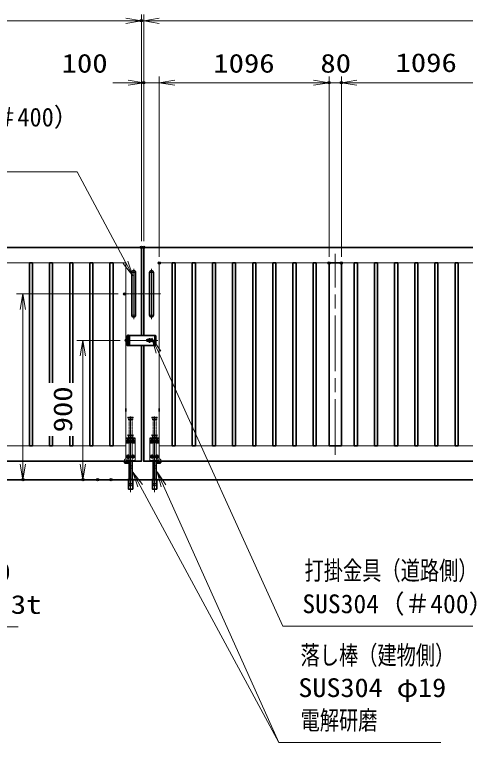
# Model space of a CAD drawing. Units: millimetres at full size. Extents: x -11880 to 11880, y -8400 to 8400.
# Drawn here: x -986 to 1924, y -2457 to 2243 of the extents above; entities that cross this region are included whole.
import ezdxf
from ezdxf.enums import TextEntityAlignment as Align

# ---------------------------------------------------------------- set-up
doc = ezdxf.new("R2010")
doc.units = ezdxf.units.MM
doc.header["$LTSCALE"] = 30
doc.header["$PDMODE"] = 32
doc.header["$PDSIZE"] = 15
for name, pattern in [('DASHED', [7.5, 6, -1.5]), ('USER1', [18, 12, -1.5, 3, -1.5]), ('USER2', [9, 6, -0.75, 1.5, -0.75]), ('USER3', [1.125, 0.75, -0.125, 0.125, -0.125])]:
    doc.linetypes.add(name, pattern=pattern)
for name, color, linetype, lineweight in [('0-1_外形線', 7, 'Continuous', 35), ('0-2_軸線', 200, 'USER1', 15), ('0-3_細線', 2, 'Continuous', 35), ('0-4_寸法線', 4, 'Continuous', 18), ('0-5_0', 7, 'Continuous', 18), ('0-7_隠れ線', 140, 'DASHED', 18), ('0-9_01', 7, 'Continuous', 18), ('0-A_AM_0N', 7, 'Continuous', 50), ('0-B_AM_7N', 6, 'USER2', 18), ('0-C_想像線', 112, 'USER3', 15)]:
    doc.layers.add(name, color=color, linetype=linetype, lineweight=lineweight)
doc.layers.add('0-6_Defpoints', color=7, linetype='Continuous')
doc.styles.add('ＭＳ ゴシック', font='')
doc.styles.get('ＭＳ ゴシック').set_extended_font_data('MS Gothic')

# ---------------------------------------------------------------- blocks, each defined once
blk = doc.blocks.new('_Open')
at = {"layer": '0-5_0', "color": 4}
blk.add_line((-30, 5), (0, 0), dxfattribs=at)
blk.add_lwpolyline([(-30, -5), (0, 0), (-30, 0)], dxfattribs=at)
blk = doc.blocks.new('S251')
at = {"layer": '0-4_寸法線'}
for points in [[(-688681.1, 87080642.6), (-637105.1, 87080642.6), (-627724.4, 87063140.8), (-626307.2, 87060496.7)], [(-628165.1, 87062904.6), (-626307.2, 87060496.7), (-627283.7, 87063377)]]:
    blk.add_lwpolyline(points, dxfattribs=at)
at = {"layer": '0-4_寸法線', "color": 254, "style": 'ＭＳ ゴシック'}
for s, width, p in [('両取手 SUS304（＃400）', 0.95, (-688681.1, 87088343.2)), ('φ25-300L', 1.1, (-689285.9, 87082043.2))]:
    blk.add_text(s, height=3637, dxfattribs=dict(at, width=width)).set_placement(p, align=Align.BOTTOM_LEFT)
blk = doc.blocks.new('S254')
at = {"layer": '0-4_寸法線'}
for points in [[(-648498.9, 86992541.3), (-677466.9, 86992541.3), (-694947.6, 87033110.1), (-696134.7, 87035865.2)], [(-694488.4, 87033308), (-696134.7, 87035865.2), (-695406.8, 87032912.2)]]:
    blk.add_lwpolyline(points, dxfattribs=at)
at = {"layer": '0-4_寸法線', "color": 254, "style": 'ＭＳ ゴシック', "width": 1.2}
for s, p in [('STKMR370', (-673698.9, 87000241.9)), ('80x40x2.3t', (-673698.9, 86993941.9))]:
    blk.add_text(s, height=3637, dxfattribs=at).set_placement(p, align=Align.BOTTOM_LEFT)
blk = doc.blocks.new('S255')
at = {"layer": '0-4_寸法線'}
for points in [[(-566650, 86970123.6), (-598037.2, 86970123.6), (-620391.3, 87019832.1), (-621621.7, 87022568.2)], [(-619935.3, 87020037.2), (-621621.7, 87022568.2), (-620847.3, 87019627)]]:
    blk.add_lwpolyline(points, dxfattribs=at)
at = {"layer": '0-4_寸法線', "color": 254, "style": 'ＭＳ ゴシック'}
for s, width, p in [('落し棒（建物側）', 0.75, (-593837.2, 86984124.2)), ('SUS304 φ19', 1.1, (-594269.2, 86977824.2)), ('電解研磨', 0.75, (-593837.2, 86971524.2))]:
    blk.add_text(s, height=3637, dxfattribs=dict(at, width=width)).set_placement(p, align=Align.BOTTOM_LEFT)
blk = doc.blocks.new('A$C130E4F3B')
at = {"layer": '0-1_外形線'}
for p, q in [((-375, -4125), (-375, 4125)), ((375, 4125), (375, -4125))]:
    blk.add_line(p, q, dxfattribs=at)
for centre, start, end in [((0, 4125), 0, 180), ((0, -4125), 180, 0)]:
    blk.add_arc(centre, 375, start, end, dxfattribs=at)
at = {"layer": '0-2_軸線'}
for p, q in [((0, 4877.9), (0, -4877.9)), ((0, 4125), (-412.5, 4125)), ((0, 4125), (412.5, 4125)), ((0, -4125), (-412.5, -4125)), ((0, -4125), (412.5, -4125))]:
    blk.add_line(p, q, dxfattribs=at)
at = {"layer": '0-2_軸線', "linetype": 'USER2'}
blk.add_line((-1779.7, 0), (1779.7, 0), dxfattribs=at)
blk = doc.blocks.new('U109')
at = {"layer": '0-A_AM_0N'}
blk.add_lwpolyline([(645, 3787.4), (450, 3674.8), (255, 3787.4), (255, 4012.6), (450, 4125.2), (645, 4012.6)], close=True, dxfattribs=at)
blk.add_circle((450, 3900), 195, dxfattribs=at)
blk.add_circle((450, 3900), 195, dxfattribs=at)
at = {"layer": '0-B_AM_7N'}
for p, q in [((697.7, 3900), (202.3, 3900)), ((450, 4147.7), (450, 3652.3))]:
    blk.add_line(p, q, dxfattribs=at)
blk = doc.blocks.new('U110')
at = {"layer": '0-A_AM_0N'}
blk.add_lwpolyline([(-255, 3787.4), (-450, 3674.8), (-645, 3787.4), (-645, 4012.6), (-450, 4125.2), (-255, 4012.6)], close=True, dxfattribs=at)
blk.add_circle((-450, 3900), 195, dxfattribs=at)
blk.add_circle((-450, 3900), 195, dxfattribs=at)
at = {"layer": '0-B_AM_7N'}
for p, q in [((-202.3, 3900), (-697.7, 3900)), ((-450, 4147.7), (-450, 3652.3))]:
    blk.add_line(p, q, dxfattribs=at)
blk = doc.blocks.new('U111')
at = {"layer": '0-A_AM_0N'}
blk.add_lwpolyline([(645, 787.4), (450, 674.8), (255, 787.4), (255, 1012.6), (450, 1125.2), (645, 1012.6)], close=True, dxfattribs=at)
blk.add_circle((450, 900), 195, dxfattribs=at)
blk.add_circle((450, 900), 195, dxfattribs=at)
at = {"layer": '0-B_AM_7N'}
for p, q in [((697.7, 900), (202.3, 900)), ((450, 1147.7), (450, 652.3))]:
    blk.add_line(p, q, dxfattribs=at)
blk = doc.blocks.new('U112')
at = {"layer": '0-A_AM_0N'}
blk.add_lwpolyline([(-255, 787.4), (-450, 674.8), (-645, 787.4), (-645, 1012.6), (-450, 1125.2), (-255, 1012.6)], close=True, dxfattribs=at)
blk.add_circle((-450, 900), 195, dxfattribs=at)
blk.add_circle((-450, 900), 195, dxfattribs=at)
at = {"layer": '0-B_AM_7N'}
for p, q in [((-202.3, 900), (-697.7, 900)), ((-450, 1147.7), (-450, 652.3))]:
    blk.add_line(p, q, dxfattribs=at)
blk = doc.blocks.new('A$C7BA44824')
at = {"layer": '0-1_外形線'}
for p, q in [((-285, 0), (-285, -3540)), ((285, 0), (285, -3540)), ((1185, 0), (1185, -270)), ((1095, -360), (285, -360))]:
    blk.add_line(p, q, dxfattribs=at)
for points in [[(975, 0), (975, -150), (285, -150)], [(408, -3600), (408, -5400), (-408, -5400), (-408, -3600)]]:
    blk.add_lwpolyline(points, dxfattribs=at)
blk.add_lwpolyline([(525, -3540), (-525, -3540), (-525, -3600), (525, -3600)], close=True, dxfattribs=at)
blk.add_arc((1095, -270), 90, 270, 0, dxfattribs=at)
at = {"layer": '0-2_軸線'}
blk.add_line((0, -6032.5), (0, 8659.7), dxfattribs=at)
at = {"layer": '0-7_隠れ線'}
for p, q in [((-900, 4500), (900, 4500)), ((-900, 0), (-900, 4500)), ((900, 4350), (-900, 4350)), ((-495, 5100), (-525, 5070)), ((-525, 4920), (-525, 5070)), ((525, 5070), (-525, 5070)), ((-495, 4890), (-525, 4920)), ((-525, 4920), (525, 4920)), ((-495, 5100), (495, 5100)), ((495, 4890), (-495, 4890)), ((-420, 4650), (-420, 4890)), ((-420, 4650), (-360, 4590)), ((420, 4650), (-420, 4650)), ((360, 4590), (-360, 4590)), ((-285, 4500), (-285, 4590)), ((-285, 4350), (-285, 3570)), ((285, 4590), (285, 4500)), ((285, 4350), (285, 4029.9)), ((420, 4650), (360, 4590)), ((420, 4650), (420, 4890)), ((495, 5100), (525, 5070)), ((525, 4920), (495, 4890)), ((525, 4920), (525, 5070)), ((900, 4500), (900, 360)), ((-900, 3570), (-232.9, 3570)), ((-900, 3480), (-211.7, 3480)), ((-285, 3480), (-285, 150)), ((-119.3, 3626.8), (-232.9, 3570)), ((-79, 3546.3), (-211.7, 3480)), ((-119.3, 3626.8), (-79, 3546.3)), ((119.3, 3626.8), (79, 3546.3)), ((79, 3546.3), (211.7, 3480)), ((232.9, 3570), (119.3, 3626.8)), ((211.7, 3480), (900, 3480)), ((900, 3570), (232.9, 3570)), ((285, 3770.1), (285, 3570)), ((285, 3480), (285, 150)), ((-120, 150), (-900, 150)), ((-120, 0), (-900, 0)), ((-120, 150), (-120, 0)), ((120, 0), (-120, 0)), ((900, 150), (120, 150)), ((120, 150), (120, 0)), ((900, 0), (120, 0)), ((285, 360), (1095, 360)), ((900, 150), (900, 0)), ((1185, 270), (1185, 0)), ((-180, -1380), (-285, -930)), ((285, -930), (-285, -930)), ((180, -1380), (-180, -1380)), ((180, -1380), (285, -930)), ((-378, -5400), (-378, -3600)), ((-375, -3600), (-375, -3540)), ((-285, -4350), (-285, -3540)), ((285, -3540), (285, -4350)), ((375, -3600), (375, -3540)), ((378, -5400), (378, -3600)), ((-180, -4800), (-285, -4350)), ((285, -4350), (-285, -4350)), ((180, -4800), (-180, -4800)), ((180, -4800), (285, -4350))]:
    blk.add_line(p, q, dxfattribs=at)
blk.add_lwpolyline([(285, 150), (975, 150), (975, 0)], dxfattribs=at)
blk.add_arc((1095, 270), 90, 0, 90, dxfattribs=at)
at = {"layer": '0-C_想像線'}
for p, q in [((-495, 8520), (-525, 8490)), ((-525, 8340), (-525, 8490)), ((525, 8490), (-525, 8490)), ((-495, 8520), (495, 8520)), ((495, 8520), (525, 8490)), ((525, 8340), (525, 8490)), ((-495, 8310), (-525, 8340)), ((-525, 8340), (525, 8340)), ((495, 8310), (-495, 8310)), ((-420, 8070), (-420, 8310)), ((-420, 8070), (-360, 8010)), ((420, 8070), (-420, 8070)), ((360, 8010), (-360, 8010)), ((-285, 5100), (-285, 8010)), ((285, 5100), (285, 8010)), ((420, 8070), (360, 8010)), ((420, 8070), (420, 8310)), ((525, 8340), (495, 8310))]:
    blk.add_line(p, q, dxfattribs=at)
at = {"layer": '0-A_AM_0N'}
for name in ['U110', 'U109', 'U112', 'U111']:
    blk.add_blockref(name, (0, 0), dxfattribs=at)
blk = doc.blocks.new('S258')
at = {"layer": '0-4_寸法線'}
for points in [[(-558385.3, 86992665.2), (-597260.5, 86992665.2), (-621363, 87045713.6), (-622604, 87048444.9)], [(-620907.8, 87045920.5), (-622604, 87048444.9), (-621818.2, 87045506.8)]]:
    blk.add_lwpolyline(points, dxfattribs=at)
at = {"layer": '0-4_寸法線', "color": 254, "style": 'ＭＳ ゴシック', "width": 0.75}
blk.add_text('打掛金具（道路側）', height=3637, dxfattribs=at).set_placement((-593060.5, 87000517), align=Align.BOTTOM_LEFT)
at = {"layer": '0-4_寸法線', "color": 254, "style": 'ＭＳ ゴシック'}
blk.add_text('SUS304（＃400）', height=3637, dxfattribs=at).set_placement((-593492.5, 86994065.8), align=Align.BOTTOM_LEFT)
blk = doc.blocks.new('S259')
at = {"layer": '0-4_寸法線'}
for points in [[(-594257.2, 86970123.6), (-598037.2, 86970123.6), (-624882.3, 87019853.8), (-626307.3, 87022493.8)], [(-624442.3, 87020091.3), (-626307.3, 87022493.8), (-625322.3, 87019616.3)]]:
    blk.add_lwpolyline(points, dxfattribs=at)

msp = doc.modelspace()

# ---------------------------------------------------------------- linework, layer by layer
at = {"layer": '0-1_外形線'}
for p, q in [((-163.97, 171.36), (-244.33, 171.36)), ((-163.97, 171.36), (-78.33, 171.36)), ((-162.97, 171.36), (-157.97, 171.36)), ((-122.99, 143.86), (-129.33, 143.86)), ((-128.33, 141.36), (-126.58, 141.36)), ((-128.33, 136.36), (-128.33, 141.36)), ((-126.58, 141.36), (-100.33, 141.36)), ((-99.33, 143.86), (-105.67, 143.86)), ((-100.33, 136.36), (-100.33, 141.36)), ((-74.33, 167.36), (-78.33, 171.36)), ((-74.33, 167.36), (-74.33, 110.36)), ((-247.33, 131.36), (-247.33, 125.61)), ((-78.33, 106.36), (-244.33, 106.36)), ((-129.33, 133.86), (-122.99, 133.86)), ((-128.33, 136.36), (-126.58, 136.36)), ((-100.33, 136.36), (-126.58, 136.36)), ((-105.67, 133.86), (-99.33, 133.86)), ((-78.33, 106.36), (-74.33, 110.36)), ((-266.83, -301.64), (-266.83, -320.64)), ((-51.83, -301.64), (-51.83, -320.64)), ((-6921.83, -761.14), (6603.17, -761.14))]:
    msp.add_line(p, q, dxfattribs=at)
for points in [[(-6166.83, 738.86), (-166.83, 738.86), (-166.83, 171.36)], [(5848.17, 738.86), (-151.83, 738.86), (-151.83, 171.36)], [(-759.83, -135.22), (-759.83, 638.86), (-739.83, 638.86), (-739.83, -135.22)], [(-609.83, -135.22), (-609.83, 638.86), (-629.83, 638.86), (-629.83, -135.22)], [(-6166.83, -641.14), (-166.83, -641.14), (-166.83, 106.36)], [(5848.17, -641.14), (-151.83, -641.14), (-151.83, 106.36)], [(-759.83, -479.95), (-759.83, -541.14), (-739.83, -541.14), (-739.83, -479.95)], [(-629.83, -479.95), (-629.83, -541.14), (-609.83, -541.14), (-609.83, -479.95)]]:
    msp.add_lwpolyline(points, dxfattribs=at)
for points in [[(-869.83, -541.14), (-889.83, -541.14), (-889.83, 638.86), (-869.83, 638.86)], [(-499.83, -541.14), (-479.83, -541.14), (-479.83, 638.86), (-499.83, 638.86)], [(-369.83, -541.14), (-349.83, -541.14), (-349.83, 638.86), (-369.83, 638.86)], [(51.17, -541.14), (31.17, -541.14), (31.17, 638.86), (51.17, 638.86)], [(181.17, -541.14), (161.17, -541.14), (161.17, 638.86), (181.17, 638.86)], [(311.17, -541.14), (291.17, -541.14), (291.17, 638.86), (311.17, 638.86)], [(421.17, -541.14), (441.17, -541.14), (441.17, 638.86), (421.17, 638.86)], [(551.17, -541.14), (571.17, -541.14), (571.17, 638.86), (551.17, 638.86)], [(681.17, -541.14), (701.17, -541.14), (701.17, 638.86), (681.17, 638.86)], [(811.17, -541.14), (831.17, -541.14), (831.17, 638.86), (811.17, 638.86)], [(941.17, -541.14), (961.17, -541.14), (961.17, 638.86), (941.17, 638.86)], [(1124.17, 638.86), (1044.17, 638.86), (1044.17, -541.14), (1124.17, -541.14)], [(1227.17, -541.14), (1207.17, -541.14), (1207.17, 638.86), (1227.17, 638.86)], [(1357.17, -541.14), (1337.17, -541.14), (1337.17, 638.86), (1357.17, 638.86)], [(1487.17, -541.14), (1467.17, -541.14), (1467.17, 638.86), (1487.17, 638.86)], [(1597.17, -541.14), (1617.17, -541.14), (1617.17, 638.86), (1597.17, 638.86)], [(1727.17, -541.14), (1747.17, -541.14), (1747.17, 638.86), (1727.17, 638.86)], [(1857.17, -541.14), (1877.17, -541.14), (1877.17, 638.86), (1857.17, 638.86)]]:
    msp.add_lwpolyline(points, close=True, dxfattribs=at)
for centre, radius, start, end in [((-129.33, 138.86), 5, 90, 270), ((-114.33, 138.86), 10, 30, 150), ((-99.33, 138.86), 5, 270, 90), ((-114.33, 138.86), 10, 210, 330)]:
    msp.add_arc(centre, radius, start, end, dxfattribs=at)
at = {"layer": '0-2_軸線'}
for p, q in [((1084.17, -600.14), (1084.17, 697.86)), ((-253.33, 176.24), (-253.33, 101.48)), ((-114.33, 123.55), (-114.33, 154.17)), ((-61.65, 138.86), (-265.15, 138.86))]:
    msp.add_line(p, q, dxfattribs=at)
at = {"layer": '0-3_細線'}
for p, q in [((-247.33, 171.36), (-259.33, 171.36)), ((-259.33, 159.86), (-244.33, 159.86)), ((-259.33, 159.86), (-259.33, 146.36)), ((-259.33, 146.36), (-244.33, 146.36)), ((-259.33, 131.86), (-259.33, 145.86)), ((-259.33, 145.86), (-244.33, 145.86)), ((-247.33, 160.36), (-247.33, 171.36)), ((-247.33, 171.36), (-244.33, 171.36)), ((-247.33, 159.86), (-247.33, 146.36)), ((-247.33, 131.86), (-247.33, 145.86)), ((-244.33, 159.86), (-244.33, 171.36)), ((-244.33, 145.86), (-244.33, 160.36)), ((-244.33, 146.36), (-244.33, 131.36)), ((-244.33, 131.86), (-259.33, 131.86)), ((-244.33, 131.36), (-259.33, 131.36)), ((-259.33, 131.36), (-259.33, 117.86)), ((-259.33, 117.86), (-244.33, 117.86)), ((-259.33, 117.36), (-244.33, 117.36)), ((-244.33, 106.36), (-253.33, 106.36)), ((-247.33, 125.61), (-247.33, 117.86)), ((-247.33, 106.36), (-247.33, 117.36)), ((-244.33, 117.36), (-244.33, 131.86)), ((-244.33, 117.86), (-244.33, 106.36))]:
    msp.add_line(p, q, dxfattribs=at)
for points in [[(-244.33, 160.36), (-259.33, 160.36), (-259.33, 171.36)], [(-253.33, 106.36), (-259.33, 106.36), (-259.33, 117.36)]]:
    msp.add_lwpolyline(points, dxfattribs=at)
at = {"layer": '0-4_寸法線'}
for p, q in [((-166.83, 778.86), (-166.83, 2242.59)), ((-166.83, 778.86), (-166.83, 2242.59)), ((-151.83, 778.86), (-151.83, 2242.59)), ((-151.83, 778.86), (-151.83, 2242.59)), ((-166.83, 2202.59), (-6166.83, 2202.59)), ((-266.83, 2202.59), (-366.83, 2202.59)), ((-151.83, 2202.59), (-166.83, 2202.59)), ((-151.83, 2202.59), (5848.17, 2202.59)), ((-51.83, 2202.59), (48.17, 2202.59)), ((-151.83, 778.86), (-151.83, 1842.59)), ((-51.83, 678.86), (-51.83, 1842.59)), ((-51.83, 678.86), (-51.83, 1842.59)), ((1044.17, 678.86), (1044.17, 1842.59)), ((1044.17, 678.86), (1044.17, 1842.59)), ((1124.17, 678.86), (1124.17, 1842.59)), ((1124.17, 678.86), (1124.17, 1842.59)), ((-251.83, 1802.59), (-351.83, 1802.59)), ((-51.83, 1802.59), (-151.83, 1802.59)), ((-51.83, 1802.59), (1044.17, 1802.59)), ((48.17, 1802.59), (148.17, 1802.59)), ((944.17, 1802.59), (844.17, 1802.59)), ((1044.17, 1802.59), (1124.17, 1802.59)), ((2220.17, 1802.59), (1124.17, 1802.59)), ((1224.17, 1802.59), (1324.17, 1802.59)), ((-316.15, 438.86), (-972.15, 438.86)), ((-932.15, 438.86), (-932.15, -761.14)), ((-305.15, 138.86), (-584.73, 138.86)), ((-544.73, 138.86), (-544.73, -761.14)), ((-489.7, -761.14), (-972.15, -761.14)), ((-402.75, -761.14), (-584.73, -761.14))]:
    msp.add_line(p, q, dxfattribs=at)
at = {"layer": '0-5_0'}
for p, q in [((-266.83, 638.86), (-6066.83, 638.86)), ((-266.83, -301.64), (-266.83, 638.86)), ((-51.83, -301.64), (-51.83, 638.86)), ((-51.83, 638.86), (5748.17, 638.86))]:
    msp.add_line(p, q, dxfattribs=at)
for points in [[(-6066.83, 638.86), (-6066.83, -541.14), (-266.83, -541.14), (-266.83, -320.64)], [(5748.17, 638.86), (5748.17, -541.14), (-51.83, -541.14), (-51.83, -320.64)]]:
    msp.add_lwpolyline(points, dxfattribs=at)
at = {"layer": '0-6_Defpoints'}
for p in [(-166.83, 2202.59), (-151.83, 1802.59), (1044.17, 1802.59), (1124.17, 1802.59), (-166.83, 738.86), (-151.83, 738.86), (-51.83, 638.86), (1044.17, 638.86), (1124.17, 638.86), (-276.15, 438.86), (-265.15, 138.86), (-932.15, -761.14), (-544.73, -761.14), (-449.7, -761.14), (-362.75, -761.14)]:
    msp.add_point(p, dxfattribs=at)
at = {"layer": '0-7_隠れ線'}
for p, q in [((-256.33, 160.36), (-256.33, 171.36)), ((-256.33, 146.36), (-256.33, 159.86)), ((-256.33, 131.86), (-256.33, 145.86)), ((-250.33, 171.36), (-250.33, 160.36)), ((-250.33, 146.36), (-250.33, 159.86)), ((-250.33, 145.86), (-250.33, 131.86)), ((-256.33, 117.86), (-256.33, 131.36)), ((-256.33, 106.36), (-256.33, 117.36)), ((-250.33, 117.86), (-250.33, 131.36)), ((-250.33, 117.36), (-250.33, 106.36))]:
    msp.add_line(p, q, dxfattribs=at)
at = {"layer": '0-7_隠れ線', "linetype": 'Continuous'}
for start, end in [(24.62432, 155.37568), (204.62432, 335.37568)]:
    msp.add_arc((-114.33, 138.86), 6, start, end, dxfattribs=at)
at = {"layer": '0-9_01', "color": 4}
msp.add_line((-82.84, 169.67), (-82.84, 108.51), dxfattribs=at)

# ---------------------------------------------------------------- block references
at = {"layer": '0-1_外形線', "yscale": 0.03333333}
for name, p, xscale in [('A$C130E4F3B', (-216.83, 438.86), -0.03333333), ('A$C130E4F3B', (-101.83, 438.86), 0.03333333), ('A$C7BA44824', (-236.83, -641.14), -0.03333333), ('A$C7BA44824', (-81.83, -641.14), 0.03333333)]:
    msp.add_blockref(name, p, dxfattribs=dict(at, xscale=xscale))
at = {"layer": '0-4_寸法線'}
for name, p, xscale, yscale in [('_Open', (-166.83, 2202.59), 3.333333, 3.333333), ('_Open', (-166.83, 2202.59), 3.333333, 3.333333), ('_Open', (-151.83, 1802.59), 3.333333, 3.333333), ('_Open', (1044.17, 1802.59), 3.333333, 3.333333), ('_Open', (1044.17, 1802.59), 3.333333, 3.333333), ('S251', (20654.75, -2901460.98), 0.03333333, 0.03333333), ('S258', (20654.75, -2901460.98), 0.03333333, 0.03333333), ('S254', (20654.75, -2901460.98), 0.03333333, 0.03333333), ('S259', (20654.75, -2901460.98), 0.03333333, 0.03333333), ('S255', (20654.75, -2901460.98), 0.03333333, 0.03333333)]:
    msp.add_blockref(name, p, dxfattribs=dict(at, xscale=xscale, yscale=yscale))
at = {"layer": '0-4_寸法線', "xscale": 3.333333, "yscale": 3.333333}
for p, rotation in [((-151.83, 2202.59), 180), ((-151.83, 2202.59), 180), ((-51.83, 1802.59), 180), ((-51.83, 1802.59), 180), ((1124.17, 1802.59), 180), ((1124.17, 1802.59), 180), ((-932.15, 438.86), 90), ((-544.73, 138.86), 90), ((-932.15, -761.14), 270), ((-544.73, -761.14), 270)]:
    msp.add_blockref('_Open', p, dxfattribs=dict(at, rotation=rotation))

# ---------------------------------------------------------------- texts
at = {"layer": '0-4_寸法線', "color": 254, "style": 'ＭＳ ゴシック', "width": 1.2}
for s, p in [('100', (-681.89, 1831.27)), ('1096', (296.97, 1831.27)), ('80', (988.17, 1831.27)), ('1096', (1472.97, 1835.27))]:
    msp.add_text(s, height=121.2, dxfattribs=at).set_placement(p, align=Align.BOTTOM_LEFT)
msp.add_text('900', height=121.2, rotation=90, dxfattribs=at).set_placement((-577.41, -455.14), align=Align.BOTTOM_LEFT)

doc.saveas('drawing.dxf')
